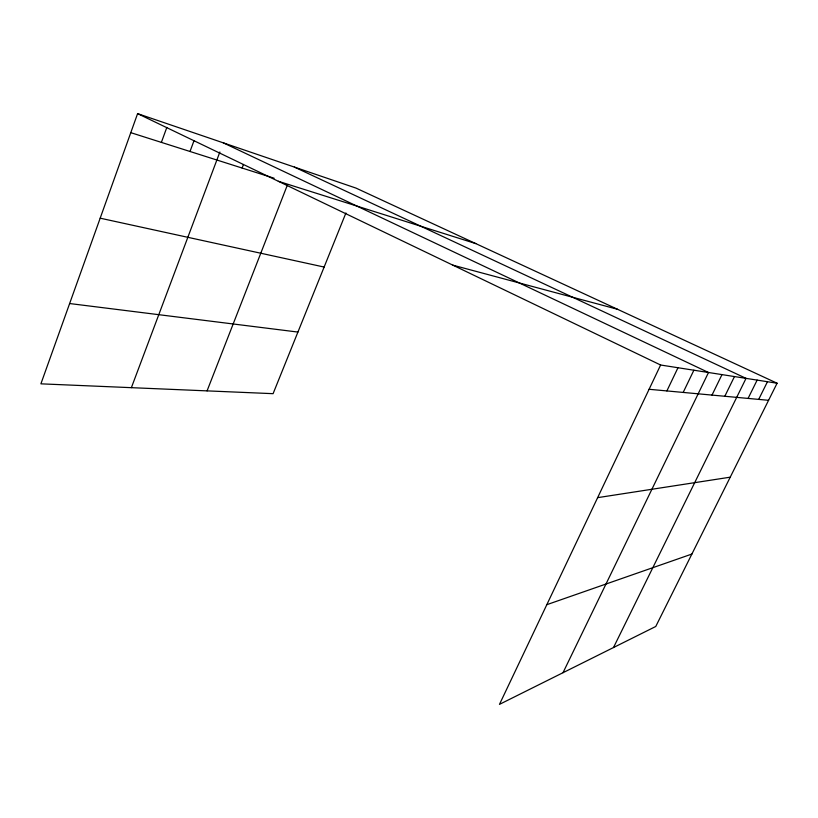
<?xml version="1.0" encoding="UTF-8"?>
<svg xmlns="http://www.w3.org/2000/svg" width="818" height="818" viewBox="0 0 818 818"><rect width="100%" height="100%" fill="white"/><g stroke="black" fill="none" stroke-linecap="round" stroke-linejoin="round"><path stroke-width="1.23" d="M777.1 383.223L660.617 365.012L499.481 704.37L655.76 626.476L777.1 383.223L355.963 188.079L137.598 113.63L40.9 383.836L273.089 393.673L345.922 212.977M161.381 142.383L166.811 127.465M190.011 151.483L193.948 140.839M131.381 387.671L219.868 152.005M242.108 168.038L243.457 164.479M207.066 390.881L287.374 185.072M666.885 390.922L677.979 367.732M683.183 392.425L693.879 370.217M562.999 672.713L708.5 372.497L223.314 142.853M712.008 395.084L721.987 374.603M724.809 396.27L734.462 376.556M613.5 647.539L746.047 378.366L294.388 167.087M748.081 398.417L757.141 380.104M758.685 399.399L767.468 381.72M546.813 604.686L691.885 554.052M597.641 497.651L730.229 477.18M649.093 389.286L768.572 400.309M69.642 303.539L297.916 332.067M100.185 218.181L324.132 267.057M452.855 265.155L617.539 309.286M278.325 181.269L475.79 243.6M130.788 132.659L274.132 178.222M137.598 113.63L660.617 365.012"/></g></svg>
